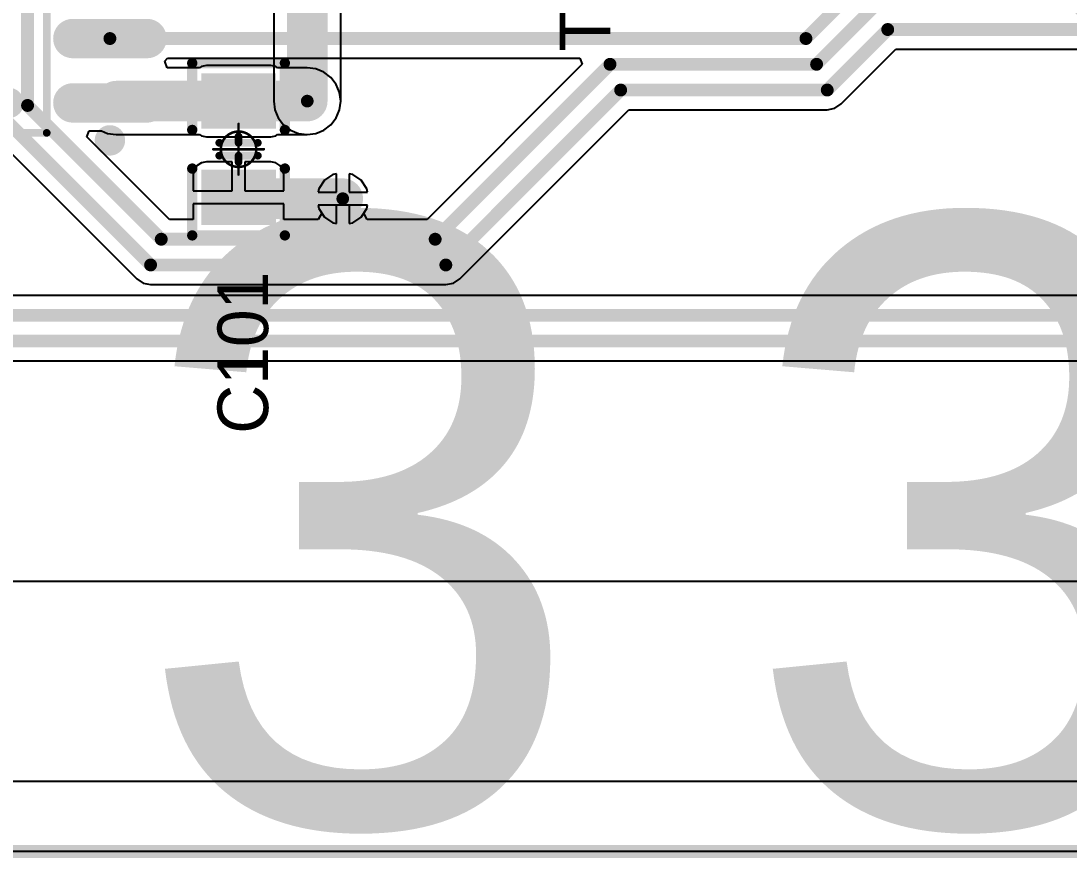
# Model space of a CAD drawing. Header units: millimetres. Extents: x 0.99 to 9.85, y 0.8 to 4.18.
# Drawn here: x 7.424 to 8.238, y 0.798 to 1.449 of the extents above; entities that cross this region are included whole.
import ezdxf

# ---------------------------------------------------------------- set-up
doc = ezdxf.new("R2010")
doc.units = ezdxf.units.MM
doc.header["$MEASUREMENT"] = 0
for name, color, linetype in [('BottomLayer', 5, 'Continuous'), ('BottomSolder', 6, 'Continuous'), ('Mechanical1', 6, 'Continuous'), ('Mechanical15', 56, 'Continuous'), ('MultiLayer', 9, 'Continuous'), ('PadHoleLayer', 156, 'Continuous'), ('TopLayer', 1, 'Continuous'), ('TopOverlay', 2, 'Continuous'), ('TopPaste', 8, 'Continuous'), ('TopSolder', 216, 'Continuous'), ('ViaHoleLayer', 16, 'Continuous')]:
    doc.layers.add(name, color=color, linetype=linetype)

# ---------------------------------------------------------------- blocks, each defined once
blk = doc.blocks.new('CR1220_A_69')
at = {"layer": 'BottomLayer'}
for points, const_width in [([(0.13927, 0, 1), (0.16781, 0, 1)], 0.02854), ([(-0.15256, 0, 1), (-0.13091, 0, 1)], 0.02165)]:
    blk.add_lwpolyline(points, format="xyb", close=True, dxfattribs=dict(at, const_width=const_width))
at = {"layer": 'BottomSolder'}
for points, const_width in [([(-0.15456, 0, 1), (-0.12891, 0, 1)], 0.02565), ([(0.13727, 0, 1), (0.16981, 0, 1)], 0.03254)]:
    blk.add_lwpolyline(points, format="xyb", close=True, dxfattribs=dict(at, const_width=const_width))
at = {"layer": 'Mechanical15', "const_width": 0.00197}
for points in [[(0, 0.01969), (0, -0.01969)], [(-0.01969, 0), (0.01969, 0)]]:
    blk.add_lwpolyline(points, dxfattribs=at)
at = {"layer": 'Mechanical15'}
for points, const_width in [([(-0.00049, 0.01969, 1), (0.00049, 0.01969, 1)], 0.000984), ([(0.01378, 0, 1), (-0.01378, 0, 1)], 0.00197), ([(-0.02018, 0, 1), (-0.01919, 0, 1)], 0.000984), ([(-0.01427, 0, 1), (-0.01329, 0, 1)], 0.000984), ([(0.01329, 0, 1), (0.01427, 0, 1)], 0.000984), ([(0.01919, 0, 1), (0.02018, 0, 1)], 0.000984), ([(-0.00049, -0.01969, 1), (0.00049, -0.01969, 1)], 0.000984)]:
    blk.add_lwpolyline(points, format="xyb", close=True, dxfattribs=dict(at, const_width=const_width))
at = {"layer": 'MultiLayer'}
for points, const_width in [([(0.13927, 0, 1), (0.16781, 0, 1)], 0.02854), ([(-0.15256, 0, 1), (-0.13091, 0, 1)], 0.02165)]:
    blk.add_lwpolyline(points, format="xyb", close=True, dxfattribs=dict(at, const_width=const_width))
at = {"layer": 'PadHoleLayer'}
for points, const_width in [([(0.13927, 0, 1), (0.16781, 0, 1)], 0.02854), ([(-0.15256, 0, 1), (-0.13091, 0, 1)], 0.02165)]:
    blk.add_lwpolyline(points, format="xyb", close=True, dxfattribs=dict(at, const_width=const_width))
at = {"layer": 'TopLayer'}
for points, const_width in [([(0.13927, 0, 1), (0.16781, 0, 1)], 0.02854), ([(-0.15256, 0, 1), (-0.13091, 0, 1)], 0.02165)]:
    blk.add_lwpolyline(points, format="xyb", close=True, dxfattribs=dict(at, const_width=const_width))
for points in [[(-0.41174, 0.04921), (-0.41174, -0.04921), (-0.25426, 0.04921), (-0.25426, -0.04921)], [(0.30126, 0.04921), (0.30126, -0.04921), (0.45874, 0.04921), (0.45874, -0.04921)]]:
    blk.add_solid(points, dxfattribs=at)
at = {"layer": 'TopOverlay', "const_width": 0.01}
for points in [[(0.17717, -0.23622, -2), (0.17717, 0.23622)], [(0.22293, 0.28293, -0.198912), (0.24, 0.29)], [(0.27586, 0.29, -0.414214), (0.31, 0.25586)], [(0.31, -0.25586, -0.414214), (0.27586, -0.29)], [(0.24, -0.29, -0.198912), (0.22293, -0.28293)]]:
    blk.add_lwpolyline(points, format="xyb", dxfattribs=at)
for points in [[(0.24, 0.29), (0.27586, 0.29)], [(0.22293, 0.28293), (0.19, 0.25)], [(0.31, 0.25586), (0.31, 0.12)], [(0.19, 0.25), (0.18, 0.24)], [(0.31, 0.12), (0.33, 0.07)], [(0.38, 0.12), (0.38, 0.08)], [(0.36, 0.1), (0.4, 0.1)], [(0.33, -0.07), (0.31, -0.12)], [(0.31, -0.12), (0.31, -0.25586)], [(0.18, -0.24), (0.19, -0.25)], [(0.19, -0.25), (0.22293, -0.28293)], [(0.24, -0.29), (0.27586, -0.29)]]:
    blk.add_lwpolyline(points, dxfattribs=at)
at = {"layer": 'TopOverlay', "const_width": 0.005}
for points in [[(0.2375, 0.29, 1), (0.2425, 0.29, 1)], [(0.2375, 0.29, 1), (0.2425, 0.29, 1)], [(0.27336, 0.29, 1), (0.27836, 0.29, 1)], [(0.27336, 0.29, 1), (0.27836, 0.29, 1)], [(0.22043, 0.28293, 1), (0.22543, 0.28293, 1)], [(0.22043, 0.28293, 1), (0.22543, 0.28293, 1)], [(0.3075, 0.25586, 1), (0.3125, 0.25586, 1)], [(0.3075, 0.25586, 1), (0.3125, 0.25586, 1)], [(0.1875, 0.25, 1), (0.1925, 0.25, 1)], [(0.1875, 0.25, 1), (0.1925, 0.25, 1)], [(0.1775, 0.24, 1), (0.1825, 0.24, 1)], [(0.17467, 0.23622, 1), (0.17967, 0.23622, 1)], [(0.3075, 0.12, 1), (0.3125, 0.12, 1)], [(0.3075, 0.12, 1), (0.3125, 0.12, 1)], [(0.3775, 0.12, 1), (0.3825, 0.12, 1)], [(0.3575, 0.1, 1), (0.3625, 0.1, 1)], [(0.3975, 0.1, 1), (0.4025, 0.1, 1)], [(0.3775, 0.08, 1), (0.3825, 0.08, 1)], [(0.3275, 0.07, 1), (0.3325, 0.07, 1)], [(0.3275, -0.07, 1), (0.3325, -0.07, 1)], [(0.3075, -0.12, 1), (0.3125, -0.12, 1)], [(0.3075, -0.12, 1), (0.3125, -0.12, 1)], [(0.17467, -0.23622, 1), (0.17967, -0.23622, 1)], [(0.1775, -0.24, 1), (0.1825, -0.24, 1)], [(0.1875, -0.25, 1), (0.1925, -0.25, 1)], [(0.1875, -0.25, 1), (0.1925, -0.25, 1)], [(0.3075, -0.25586, 1), (0.3125, -0.25586, 1)], [(0.3075, -0.25586, 1), (0.3125, -0.25586, 1)], [(0.22043, -0.28293, 1), (0.22543, -0.28293, 1)], [(0.22043, -0.28293, 1), (0.22543, -0.28293, 1)], [(0.2375, -0.29, 1), (0.2425, -0.29, 1)], [(0.2375, -0.29, 1), (0.2425, -0.29, 1)], [(0.27336, -0.29, 1), (0.27836, -0.29, 1)], [(0.27336, -0.29, 1), (0.27836, -0.29, 1)]]:
    blk.add_lwpolyline(points, format="xyb", close=True, dxfattribs=at)
at = {"layer": 'TopPaste'}
for points in [[(-0.41174, 0.04921), (-0.41174, -0.04921), (-0.25426, 0.04921), (-0.25426, -0.04921)], [(0.30126, 0.04921), (0.30126, -0.04921), (0.45874, 0.04921), (0.45874, -0.04921)]]:
    blk.add_solid(points, dxfattribs=at)
at = {"layer": 'TopSolder'}
for points, const_width in [([(-0.15456, 0, 1), (-0.12891, 0, 1)], 0.02565), ([(0.13727, 0, 1), (0.16981, 0, 1)], 0.03254)]:
    blk.add_lwpolyline(points, format="xyb", close=True, dxfattribs=dict(at, const_width=const_width))
for points in [[(-0.41574, 0.05321), (-0.41574, -0.05321), (-0.25026, 0.05321), (-0.25026, -0.05321)], [(0.29726, 0.05321), (0.29726, -0.05321), (0.46274, 0.05321), (0.46274, -0.05321)]]:
    blk.add_solid(points, dxfattribs=at)
blk = doc.blocks.new('C_0805_L_108')
at = {"layer": 'Mechanical15', "const_width": 0.00197}
for points in [[(0, -0.01969), (0, 0.01969)], [(0, -0.01969), (0, 0.01969)], [(0.01969, 0), (-0.01969, 0)], [(0.01969, 0), (-0.01969, 0)]]:
    blk.add_lwpolyline(points, dxfattribs=at)
at = {"layer": 'Mechanical15'}
for points, const_width in [([(-0.00049, 0.01969, 1), (0.00049, 0.01969, 1)], 0.000984), ([(-0.00049, 0.01969, 1), (0.00049, 0.01969, 1)], 0.000984), ([(0.01378, 0, 1), (-0.01378, 0, 1)], 0.00197), ([(0.01378, 0, 1), (-0.01378, 0, 1)], 0.00197), ([(-0.02018, 0, 1), (-0.01919, 0, 1)], 0.000984), ([(-0.02018, 0, 1), (-0.01919, 0, 1)], 0.000984), ([(-0.01427, 0, 1), (-0.01329, 0, 1)], 0.000984), ([(-0.01427, 0, 1), (-0.01329, 0, 1)], 0.000984), ([(0.01329, 0, 1), (0.01427, 0, 1)], 0.000984), ([(0.01329, 0, 1), (0.01427, 0, 1)], 0.000984), ([(0.01919, 0, 1), (0.02018, 0, 1)], 0.000984), ([(0.01919, 0, 1), (0.02018, 0, 1)], 0.000984), ([(-0.00049, -0.01969, 1), (0.00049, -0.01969, 1)], 0.000984), ([(-0.00049, -0.01969, 1), (0.00049, -0.01969, 1)], 0.000984)]:
    blk.add_lwpolyline(points, format="xyb", close=True, dxfattribs=dict(at, const_width=const_width))
at = {"layer": 'TopLayer'}
for points in [[(-0.0199, -0.025), (-0.0199, 0.025), (-0.0549, -0.025), (-0.0549, 0.025)], [(0.0549, -0.025), (0.0549, 0.025), (0.0199, -0.025), (0.0199, 0.025)]]:
    blk.add_solid(points, dxfattribs=at)
at = {"layer": 'TopOverlay'}
for points, const_width in [([(-0.06693, -0.036), (-0.06693, 0.036)], 0.008), ([(-0.015, 0.036), (-0.06693, 0.036)], 0.008), ([(0.06693, 0.036), (0.015, 0.036)], 0.008), ([(0.06693, -0.036), (0.06693, 0.036)], 0.008), ([(-0.005, -0.015), (-0.005, 0.015)], 0.006), ([(0.005, -0.015), (0.005, 0.015)], 0.006), ([(-0.005, 0), (-0.01, 0)], 0.006), ([(0.01, 0), (0.005, 0)], 0.006), ([(-0.015, -0.036), (-0.06693, -0.036)], 0.008), ([(0.06693, -0.036), (0.015, -0.036)], 0.008)]:
    blk.add_lwpolyline(points, dxfattribs=dict(at, const_width=const_width))
for points, const_width in [([(-0.06893, 0.036, 1), (-0.06493, 0.036, 1)], 0.004), ([(-0.06893, 0.036, 1), (-0.06493, 0.036, 1)], 0.004), ([(-0.017, 0.036, 1), (-0.013, 0.036, 1)], 0.004), ([(0.013, 0.036, 1), (0.017, 0.036, 1)], 0.004), ([(0.06493, 0.036, 1), (0.06893, 0.036, 1)], 0.004), ([(0.06493, 0.036, 1), (0.06893, 0.036, 1)], 0.004), ([(-0.0065, 0.015, 1), (-0.0035, 0.015, 1)], 0.003), ([(0.0035, 0.015, 1), (0.0065, 0.015, 1)], 0.003), ([(-0.0115, 0, 1), (-0.0085, 0, 1)], 0.003), ([(-0.0065, 0, 1), (-0.0035, 0, 1)], 0.003), ([(0.0035, 0, 1), (0.0065, 0, 1)], 0.003), ([(0.0085, 0, 1), (0.0115, 0, 1)], 0.003), ([(-0.0065, -0.015, 1), (-0.0035, -0.015, 1)], 0.003), ([(0.0035, -0.015, 1), (0.0065, -0.015, 1)], 0.003), ([(-0.06893, -0.036, 1), (-0.06493, -0.036, 1)], 0.004), ([(-0.06893, -0.036, 1), (-0.06493, -0.036, 1)], 0.004), ([(-0.017, -0.036, 1), (-0.013, -0.036, 1)], 0.004), ([(0.013, -0.036, 1), (0.017, -0.036, 1)], 0.004), ([(0.06493, -0.036, 1), (0.06893, -0.036, 1)], 0.004), ([(0.06493, -0.036, 1), (0.06893, -0.036, 1)], 0.004)]:
    blk.add_lwpolyline(points, format="xyb", close=True, dxfattribs=dict(at, const_width=const_width))
at = {"layer": 'TopPaste'}
for points in [[(-0.0199, -0.025), (-0.0199, 0.025), (-0.0549, -0.025), (-0.0549, 0.025)], [(0.0549, -0.025), (0.0549, 0.025), (0.0199, -0.025), (0.0199, 0.025)]]:
    blk.add_solid(points, dxfattribs=at)
at = {"layer": 'TopSolder'}
for points in [[(-0.0159, -0.029), (-0.0159, 0.029), (-0.0589, -0.029), (-0.0589, 0.029)], [(0.0589, -0.029), (0.0589, 0.029), (0.0159, -0.029), (0.0159, 0.029)]]:
    blk.add_solid(points, dxfattribs=at)
blk = doc.blocks.new('TXS0104E_112')
at = {"layer": 'Mechanical15'}
for points, const_width in [([(-0.14409, -0.13386, 1), (-0.15591, -0.13386, 1)], 0.01181), ([(-0.15886, -0.13386, 1), (-0.15296, -0.13386, 1)], 0.00591), ([(-0.14704, -0.13386, 1), (-0.14114, -0.13386, 1)], 0.00591)]:
    blk.add_lwpolyline(points, format="xyb", close=True, dxfattribs=dict(at, const_width=const_width))
at = {"layer": 'TopLayer', "const_width": 0.0226}
for points in [[(-0.15, 0.13783), (-0.15, 0.0802)], [(-0.1, 0.13783), (-0.1, 0.0802)], [(-0.05, 0.13783), (-0.05, 0.0802)], [(0, 0.13783), (0, 0.0802)], [(0.05, 0.13783), (0.05, 0.0802)], [(0.1, 0.13783), (0.1, 0.0802)], [(0.15, 0.13783), (0.15, 0.0802)], [(-0.15, -0.0802), (-0.15, -0.13784)], [(-0.1, -0.0802), (-0.1, -0.13784)], [(-0.05, -0.0802), (-0.05, -0.13784)], [(0, -0.0802), (0, -0.13784)], [(0.05, -0.0802), (0.05, -0.13784)], [(0.1, -0.0802), (0.1, -0.13784)], [(0.15, -0.0802), (0.15, -0.13784)]]:
    blk.add_lwpolyline(points, dxfattribs=at)
at = {"layer": 'TopLayer', "const_width": 0.0113}
for points in [[(-0.15565, 0.13783, 1), (-0.14435, 0.13783, 1)], [(-0.10565, 0.13783, 1), (-0.09435, 0.13783, 1)], [(-0.05565, 0.13783, 1), (-0.04435, 0.13783, 1)], [(-0.00565, 0.13783, 1), (0.00565, 0.13783, 1)], [(0.04435, 0.13783, 1), (0.05565, 0.13783, 1)], [(0.09435, 0.13783, 1), (0.10565, 0.13783, 1)], [(0.14435, 0.13783, 1), (0.15565, 0.13783, 1)], [(-0.15565, 0.0802, 1), (-0.14435, 0.0802, 1)], [(-0.10565, 0.0802, 1), (-0.09435, 0.0802, 1)], [(-0.05565, 0.0802, 1), (-0.04435, 0.0802, 1)], [(-0.00565, 0.0802, 1), (0.00565, 0.0802, 1)], [(0.04435, 0.0802, 1), (0.05565, 0.0802, 1)], [(0.09435, 0.0802, 1), (0.10565, 0.0802, 1)], [(0.14435, 0.0802, 1), (0.15565, 0.0802, 1)], [(-0.15565, -0.0802, 1), (-0.14435, -0.0802, 1)], [(-0.10565, -0.0802, 1), (-0.09435, -0.0802, 1)], [(-0.05565, -0.0802, 1), (-0.04435, -0.0802, 1)], [(-0.00565, -0.0802, 1), (0.00565, -0.0802, 1)], [(0.04435, -0.0802, 1), (0.05565, -0.0802, 1)], [(0.09435, -0.0802, 1), (0.10565, -0.0802, 1)], [(0.14435, -0.0802, 1), (0.15565, -0.0802, 1)], [(-0.15565, -0.13784, 1), (-0.14435, -0.13784, 1)], [(-0.10565, -0.13784, 1), (-0.09435, -0.13784, 1)], [(-0.05565, -0.13784, 1), (-0.04435, -0.13784, 1)], [(-0.00565, -0.13784, 1), (0.00565, -0.13784, 1)], [(0.04435, -0.13784, 1), (0.05565, -0.13784, 1)], [(0.09435, -0.13784, 1), (0.10565, -0.13784, 1)], [(0.14435, -0.13784, 1), (0.15565, -0.13784, 1)]]:
    blk.add_lwpolyline(points, format="xyb", close=True, dxfattribs=at)
at = {"layer": 'TopOverlay', "const_width": 0.006}
for points in [[(-0.17328, 0.0599), (-0.17328, -0.0599)], [(-0.17328, 0.0599), (0.17328, 0.0599)], [(0.17328, 0.0599), (0.17328, -0.0599)], [(-0.17328, -0.0599), (0.17328, -0.0599)]]:
    blk.add_lwpolyline(points, dxfattribs=at)
at = {"layer": 'TopOverlay'}
for points, const_width in [([(-0.17478, 0.0599, 1), (-0.17178, 0.0599, 1)], 0.003), ([(-0.17478, 0.0599, 1), (-0.17178, 0.0599, 1)], 0.003), ([(0.17178, 0.0599, 1), (0.17478, 0.0599, 1)], 0.003), ([(0.17178, 0.0599, 1), (0.17478, 0.0599, 1)], 0.003), ([(-0.14409, -0.03028, 1), (-0.15591, -0.03028, 1)], 0.01181), ([(-0.15886, -0.03028, 1), (-0.15296, -0.03028, 1)], 0.00591), ([(-0.14704, -0.03028, 1), (-0.14114, -0.03028, 1)], 0.00591), ([(-0.17478, -0.0599, 1), (-0.17178, -0.0599, 1)], 0.003), ([(-0.17478, -0.0599, 1), (-0.17178, -0.0599, 1)], 0.003), ([(0.17178, -0.0599, 1), (0.17478, -0.0599, 1)], 0.003), ([(0.17178, -0.0599, 1), (0.17478, -0.0599, 1)], 0.003), ([(-0.1732, -0.10902, 1), (-0.18502, -0.10902, 1)], 0.01181), ([(-0.18797, -0.10902, 1), (-0.18207, -0.10902, 1)], 0.00591), ([(-0.17615, -0.10902, 1), (-0.17025, -0.10902, 1)], 0.00591)]:
    blk.add_lwpolyline(points, format="xyb", close=True, dxfattribs=dict(at, const_width=const_width))
at = {"layer": 'TopPaste', "const_width": 0.0226}
for points in [[(-0.15, 0.13783), (-0.15, 0.0802)], [(-0.1, 0.13783), (-0.1, 0.0802)], [(-0.05, 0.13783), (-0.05, 0.0802)], [(0, 0.13783), (0, 0.0802)], [(0.05, 0.13783), (0.05, 0.0802)], [(0.1, 0.13783), (0.1, 0.0802)], [(0.15, 0.13783), (0.15, 0.0802)], [(-0.15, -0.0802), (-0.15, -0.13784)], [(-0.1, -0.0802), (-0.1, -0.13784)], [(-0.05, -0.0802), (-0.05, -0.13784)], [(0, -0.0802), (0, -0.13784)], [(0.05, -0.0802), (0.05, -0.13784)], [(0.1, -0.0802), (0.1, -0.13784)], [(0.15, -0.0802), (0.15, -0.13784)]]:
    blk.add_lwpolyline(points, dxfattribs=at)
at = {"layer": 'TopPaste', "const_width": 0.0113}
for points in [[(-0.15565, 0.13783, 1), (-0.14435, 0.13783, 1)], [(-0.10565, 0.13783, 1), (-0.09435, 0.13783, 1)], [(-0.05565, 0.13783, 1), (-0.04435, 0.13783, 1)], [(-0.00565, 0.13783, 1), (0.00565, 0.13783, 1)], [(0.04435, 0.13783, 1), (0.05565, 0.13783, 1)], [(0.09435, 0.13783, 1), (0.10565, 0.13783, 1)], [(0.14435, 0.13783, 1), (0.15565, 0.13783, 1)], [(-0.15565, 0.0802, 1), (-0.14435, 0.0802, 1)], [(-0.10565, 0.0802, 1), (-0.09435, 0.0802, 1)], [(-0.05565, 0.0802, 1), (-0.04435, 0.0802, 1)], [(-0.00565, 0.0802, 1), (0.00565, 0.0802, 1)], [(0.04435, 0.0802, 1), (0.05565, 0.0802, 1)], [(0.09435, 0.0802, 1), (0.10565, 0.0802, 1)], [(0.14435, 0.0802, 1), (0.15565, 0.0802, 1)], [(-0.15565, -0.0802, 1), (-0.14435, -0.0802, 1)], [(-0.10565, -0.0802, 1), (-0.09435, -0.0802, 1)], [(-0.05565, -0.0802, 1), (-0.04435, -0.0802, 1)], [(-0.00565, -0.0802, 1), (0.00565, -0.0802, 1)], [(0.04435, -0.0802, 1), (0.05565, -0.0802, 1)], [(0.09435, -0.0802, 1), (0.10565, -0.0802, 1)], [(0.14435, -0.0802, 1), (0.15565, -0.0802, 1)], [(-0.15565, -0.13784, 1), (-0.14435, -0.13784, 1)], [(-0.10565, -0.13784, 1), (-0.09435, -0.13784, 1)], [(-0.05565, -0.13784, 1), (-0.04435, -0.13784, 1)], [(-0.00565, -0.13784, 1), (0.00565, -0.13784, 1)], [(0.04435, -0.13784, 1), (0.05565, -0.13784, 1)], [(0.09435, -0.13784, 1), (0.10565, -0.13784, 1)], [(0.14435, -0.13784, 1), (0.15565, -0.13784, 1)]]:
    blk.add_lwpolyline(points, format="xyb", close=True, dxfattribs=at)
at = {"layer": 'TopSolder', "const_width": 0.0306}
for points in [[(-0.15, 0.13783), (-0.15, 0.0802)], [(-0.1, 0.13783), (-0.1, 0.0802)], [(-0.05, 0.13783), (-0.05, 0.0802)], [(0, 0.13783), (0, 0.0802)], [(0.05, 0.13783), (0.05, 0.0802)], [(0.1, 0.13783), (0.1, 0.0802)], [(0.15, 0.13783), (0.15, 0.0802)], [(-0.15, -0.0802), (-0.15, -0.13784)], [(-0.1, -0.0802), (-0.1, -0.13784)], [(-0.05, -0.0802), (-0.05, -0.13784)], [(0, -0.0802), (0, -0.13784)], [(0.05, -0.0802), (0.05, -0.13784)], [(0.1, -0.0802), (0.1, -0.13784)], [(0.15, -0.0802), (0.15, -0.13784)]]:
    blk.add_lwpolyline(points, dxfattribs=at)
at = {"layer": 'TopSolder', "const_width": 0.0153}
for points in [[(-0.15765, 0.13783, 1), (-0.14235, 0.13783, 1)], [(-0.10765, 0.13783, 1), (-0.09235, 0.13783, 1)], [(-0.05765, 0.13783, 1), (-0.04235, 0.13783, 1)], [(-0.00765, 0.13783, 1), (0.00765, 0.13783, 1)], [(0.04235, 0.13783, 1), (0.05765, 0.13783, 1)], [(0.09235, 0.13783, 1), (0.10765, 0.13783, 1)], [(0.14235, 0.13783, 1), (0.15765, 0.13783, 1)], [(-0.15765, 0.0802, 1), (-0.14235, 0.0802, 1)], [(-0.10765, 0.0802, 1), (-0.09235, 0.0802, 1)], [(-0.05765, 0.0802, 1), (-0.04235, 0.0802, 1)], [(-0.00765, 0.0802, 1), (0.00765, 0.0802, 1)], [(0.04235, 0.0802, 1), (0.05765, 0.0802, 1)], [(0.09235, 0.0802, 1), (0.10765, 0.0802, 1)], [(0.14235, 0.0802, 1), (0.15765, 0.0802, 1)], [(-0.15765, -0.0802, 1), (-0.14235, -0.0802, 1)], [(-0.10765, -0.0802, 1), (-0.09235, -0.0802, 1)], [(-0.05765, -0.0802, 1), (-0.04235, -0.0802, 1)], [(-0.00765, -0.0802, 1), (0.00765, -0.0802, 1)], [(0.04235, -0.0802, 1), (0.05765, -0.0802, 1)], [(0.09235, -0.0802, 1), (0.10765, -0.0802, 1)], [(0.14235, -0.0802, 1), (0.15765, -0.0802, 1)], [(-0.15765, -0.13784, 1), (-0.14235, -0.13784, 1)], [(-0.10765, -0.13784, 1), (-0.09235, -0.13784, 1)], [(-0.05765, -0.13784, 1), (-0.04235, -0.13784, 1)], [(-0.00765, -0.13784, 1), (0.00765, -0.13784, 1)], [(0.04235, -0.13784, 1), (0.05765, -0.13784, 1)], [(0.09235, -0.13784, 1), (0.10765, -0.13784, 1)], [(0.14235, -0.13784, 1), (0.15765, -0.13784, 1)]]:
    blk.add_lwpolyline(points, format="xyb", close=True, dxfattribs=at)

msp = doc.modelspace()

# ---------------------------------------------------------------- linework, layer by layer
at = {"layer": 'BottomLayer'}
for p, q in [((7.62043, 1.7684), (7.62043, 1.3864)), ((7.67237, 1.3864), (7.67237, 1.7684)), ((7.62043, 1.3864), (7.62132, 1.37968)), ((7.67149, 1.37968), (7.67237, 1.3864)), ((7.62132, 1.37968), (7.62391, 1.37342)), ((7.6689, 1.37342), (7.67149, 1.37968)), ((7.62391, 1.37342), (7.62804, 1.36804)), ((7.66477, 1.36804), (7.6689, 1.37342)), ((7.62804, 1.36804), (7.63342, 1.36391)), ((7.63342, 1.36391), (7.63968, 1.36132)), ((7.63968, 1.36132), (7.6464, 1.36043)), ((7.6464, 1.36043), (7.65313, 1.36132)), ((7.65313, 1.36132), (7.65939, 1.36391)), ((7.65939, 1.36391), (7.66477, 1.36804)), ((7.66625, 1.32929), (7.65969, 1.32491)), ((7.669, 1.32984), (7.66625, 1.32929)), ((7.669, 1.3156), (7.669, 1.32984)), ((7.68174, 1.32929), (7.679, 1.32984)), ((7.679, 1.32984), (7.679, 1.3156)), ((7.6883, 1.32491), (7.68174, 1.32929)), ((7.65969, 1.32491), (7.65531, 1.31834)), ((7.69269, 1.31834), (7.6883, 1.32491)), ((7.65531, 1.31834), (7.65476, 1.3156)), ((7.65476, 1.3156), (7.669, 1.3156)), ((7.679, 1.3156), (7.69323, 1.3156)), ((7.69323, 1.3156), (7.69269, 1.31834)), ((7.669, 1.3056), (7.65476, 1.3056)), ((7.65476, 1.3056), (7.65531, 1.30286)), ((7.669, 1.29137), (7.669, 1.3056)), ((7.69323, 1.3056), (7.679, 1.3056)), ((7.679, 1.3056), (7.679, 1.29137)), ((7.69269, 1.30286), (7.69323, 1.3056)), ((7.65531, 1.30286), (7.65969, 1.2963)), ((7.65969, 1.2963), (7.66625, 1.29191)), ((7.68174, 1.29191), (7.6883, 1.2963)), ((7.6883, 1.2963), (7.69269, 1.30286)), ((7.66625, 1.29191), (7.669, 1.29137)), ((7.679, 1.29137), (7.68174, 1.29191)), ((9.57761, 0.80339), (1.001, 0.80339))]:
    msp.add_line(p, q, dxfattribs=at)
at = {"layer": 'BottomLayer', "const_width": 0.0315}
msp.add_lwpolyline([(7.6464, 1.3864), (7.6464, 1.7684)], dxfattribs=at)
at = {"layer": 'BottomLayer'}
for points, const_width in [([(7.63853, 1.3864, 1), (7.65428, 1.3864, 1)], 0.01575), ([(7.64148, 1.3864, 1), (7.65133, 1.3864, 1)], 0.00984), ([(7.66908, 1.3106, 1), (7.67892, 1.3106, 1)], 0.00984)]:
    msp.add_lwpolyline(points, format="xyb", close=True, dxfattribs=dict(at, const_width=const_width))
at = {"layer": 'BottomSolder', "const_width": 0.01384}
for points in [[(7.63948, 1.3864, 1), (7.65333, 1.3864, 1)], [(7.66708, 1.3106, 1), (7.68092, 1.3106, 1)]]:
    msp.add_lwpolyline(points, format="xyb", close=True, dxfattribs=at)
at = {"layer": 'Mechanical1', "const_width": 0.01}
msp.add_lwpolyline([(1, 0.80339), (9.57796, 0.80339)], dxfattribs=at)
at = {"layer": 'MultiLayer', "const_width": 0.00984}
for points in [[(7.64148, 1.3864, 1), (7.65133, 1.3864, 1)], [(7.66908, 1.3106, 1), (7.67892, 1.3106, 1)]]:
    msp.add_lwpolyline(points, format="xyb", close=True, dxfattribs=at)
at = {"layer": 'TopLayer'}
for p, q in [((8.06138, 1.38419), (8.1039, 1.42671)), ((8.1039, 1.42671), (8.86067, 1.42671)), ((7.5356, 1.41738), (7.53786, 1.41971)), ((7.53786, 1.41971), (7.85826, 1.41971)), ((7.85826, 1.41971), (7.86017, 1.41509)), ((7.53759, 1.41237), (7.5356, 1.41738)), ((7.56267, 1.41237), (7.53759, 1.41237)), ((7.5641, 1.41332), (7.56267, 1.41237)), ((7.568, 1.4141), (7.5641, 1.41332)), ((7.618, 1.4141), (7.568, 1.4141)), ((7.6219, 1.41332), (7.618, 1.4141)), ((7.62332, 1.41237), (7.6219, 1.41332)), ((7.6464, 1.41237), (7.62332, 1.41237)), ((7.65313, 1.41149), (7.6464, 1.41237)), ((7.65939, 1.4089), (7.65313, 1.41149)), ((7.86017, 1.41509), (7.73948, 1.2944)), ((7.66477, 1.40477), (7.65939, 1.4089)), ((7.6689, 1.39939), (7.66477, 1.40477)), ((7.67149, 1.39313), (7.6689, 1.39939)), ((7.67237, 1.3864), (7.67149, 1.39313)), ((7.67149, 1.37968), (7.67237, 1.3864)), ((7.6689, 1.37342), (7.67149, 1.37968)), ((7.76492, 1.24829), (7.89633, 1.37971)), ((7.89633, 1.37971), (8.05057, 1.37971)), ((8.05057, 1.37971), (8.05642, 1.38087)), ((8.05642, 1.38087), (8.06138, 1.38419)), ((7.66477, 1.36804), (7.6689, 1.37342)), ((7.39819, 1.36391), (7.51381, 1.24829)), ((7.47497, 1.35866), (7.47688, 1.36328)), ((7.47688, 1.36328), (7.4865, 1.36328)), ((7.4865, 1.36328), (7.49124, 1.36132)), ((7.49124, 1.36132), (7.49796, 1.36043)), ((7.49796, 1.36043), (7.56267, 1.36043)), ((7.56267, 1.36043), (7.5641, 1.35949)), ((7.6219, 1.35949), (7.62332, 1.36043)), ((7.62332, 1.36043), (7.6464, 1.36043)), ((7.6464, 1.36043), (7.65313, 1.36132)), ((7.65313, 1.36132), (7.65939, 1.36391)), ((7.65939, 1.36391), (7.66477, 1.36804)), ((7.53924, 1.2944), (7.47497, 1.35866)), ((7.5641, 1.35949), (7.568, 1.35871)), ((7.568, 1.35871), (7.618, 1.35871)), ((7.618, 1.35871), (7.6219, 1.35949)), ((7.56079, 1.33631), (7.55858, 1.333)), ((7.5641, 1.33852), (7.56079, 1.33631)), ((7.568, 1.3393), (7.5641, 1.33852)), ((7.588, 1.3393), (7.568, 1.3393)), ((7.588, 1.3166), (7.588, 1.3393)), ((7.618, 1.3393), (7.598, 1.3393)), ((7.598, 1.3393), (7.598, 1.3166)), ((7.6219, 1.33852), (7.618, 1.3393)), ((7.62521, 1.33631), (7.6219, 1.33852)), ((7.62742, 1.333), (7.62521, 1.33631)), ((7.55858, 1.333), (7.5578, 1.3291)), ((7.5578, 1.3291), (7.5578, 1.3166)), ((7.62819, 1.3291), (7.62742, 1.333)), ((7.62819, 1.3166), (7.62819, 1.3291)), ((7.66625, 1.32929), (7.65969, 1.32491)), ((7.669, 1.32984), (7.66625, 1.32929)), ((7.669, 1.3156), (7.669, 1.32984)), ((7.68174, 1.32929), (7.679, 1.32984)), ((7.679, 1.32984), (7.679, 1.3156)), ((7.6883, 1.32491), (7.68174, 1.32929)), ((7.65969, 1.32491), (7.65531, 1.31834)), ((7.69269, 1.31834), (7.6883, 1.32491)), ((7.5578, 1.3166), (7.588, 1.3166)), ((7.598, 1.3166), (7.62819, 1.3166)), ((7.65531, 1.31834), (7.65476, 1.3156)), ((7.65476, 1.3156), (7.669, 1.3156)), ((7.679, 1.3156), (7.69323, 1.3156)), ((7.69323, 1.3156), (7.69269, 1.31834)), ((7.62819, 1.3066), (7.5578, 1.3066)), ((7.5578, 1.3066), (7.5578, 1.2944)), ((7.62819, 1.2944), (7.62819, 1.3066)), ((7.69323, 1.3056), (7.65476, 1.3056)), ((7.65476, 1.3056), (7.65531, 1.30286)), ((7.69269, 1.30286), (7.69323, 1.3056)), ((7.65762, 1.2994), (7.65495, 1.2944)), ((7.65531, 1.30286), (7.65762, 1.2994)), ((7.69037, 1.2994), (7.69269, 1.30286)), ((7.69305, 1.2944), (7.69037, 1.2994)), ((7.5578, 1.2944), (7.53924, 1.2944)), ((7.65495, 1.2944), (7.62819, 1.2944)), ((7.73948, 1.2944), (7.69305, 1.2944)), ((7.51381, 1.24829), (7.51877, 1.24497)), ((7.75995, 1.24497), (7.76492, 1.24829)), ((7.51877, 1.24497), (7.52462, 1.24381)), ((7.52462, 1.24381), (7.7541, 1.24381)), ((7.7541, 1.24381), (7.75995, 1.24497)), ((8.4047, 1.23529), (6.92199, 1.23529)), ((7.37272, 1.18471), (8.98767, 1.18471)), ((9.16339, 1.01333), (6.16597, 1.01333)), ((1.359, 0.85818), (9.16339, 0.85818)), ((9.57461, 0.80339), (1.001, 0.80339))]:
    msp.add_line(p, q, dxfattribs=at)
for points, const_width in [([(7.429, 1.38301), (7.429, 1.52)], 0.01), ([(8.034, 1.435), (8.087, 1.488)], 0.01), ([(8.04228, 1.415), (8.08928, 1.462)], 0.01), ([(8.05057, 1.395), (8.09757, 1.442)], 0.01), ([(8.09757, 1.442), (8.867, 1.442)], 0.01), ([(7.49302, 1.435), (8.034, 1.435)], 0.01), ([(7.74582, 1.2791), (7.88172, 1.415)], 0.01), ([(7.88172, 1.415), (8.04228, 1.415)], 0.01), ([(7.49796, 1.3864), (7.593, 1.3864)], 0.0315), ([(7.593, 1.3864), (7.6464, 1.3864)], 0.0315), ([(7.7541, 1.2591), (7.89, 1.395)], 0.01), ([(7.89, 1.395), (8.05057, 1.395)], 0.01), ([(7.429, 1.38301), (7.5329, 1.2791)], 0.01), ([(7.409, 1.37472), (7.52462, 1.2591)], 0.01), ([(7.594, 1.3106), (7.674, 1.3106)], 0.0315), ([(7.5329, 1.2791), (7.74582, 1.2791)], 0.01), ([(7.52462, 1.2591), (7.7541, 1.2591)], 0.01), ([(5.599, 1.22), (9.00228, 1.22)], 0.01), ([(5.566, 1.2), (8.994, 1.2)], 0.01)]:
    msp.add_lwpolyline(points, dxfattribs=dict(at, const_width=const_width))
for points, const_width in [([(8.09507, 1.442, 1), (8.10007, 1.442, 1)], 0.005), ([(8.09507, 1.442, 1), (8.10007, 1.442, 1)], 0.005), ([(7.49052, 1.435, 1), (7.49552, 1.435, 1)], 0.005), ([(8.0315, 1.435, 1), (8.0365, 1.435, 1)], 0.005), ([(8.0315, 1.435, 1), (8.0365, 1.435, 1)], 0.005), ([(7.87922, 1.415, 1), (7.88422, 1.415, 1)], 0.005), ([(7.87922, 1.415, 1), (7.88422, 1.415, 1)], 0.005), ([(8.03978, 1.415, 1), (8.04478, 1.415, 1)], 0.005), ([(8.03978, 1.415, 1), (8.04478, 1.415, 1)], 0.005), ([(7.49009, 1.3864, 1), (7.50584, 1.3864, 1)], 0.01575), ([(7.58512, 1.3864, 1), (7.60087, 1.3864, 1)], 0.01575), ([(7.58512, 1.3864, 1), (7.60087, 1.3864, 1)], 0.01575), ([(7.63853, 1.3864, 1), (7.65428, 1.3864, 1)], 0.01575), ([(7.64148, 1.3864, 1), (7.65133, 1.3864, 1)], 0.00984), ([(7.8875, 1.395, 1), (7.8925, 1.395, 1)], 0.005), ([(7.8875, 1.395, 1), (7.8925, 1.395, 1)], 0.005), ([(8.04807, 1.395, 1), (8.05307, 1.395, 1)], 0.005), ([(8.04807, 1.395, 1), (8.05307, 1.395, 1)], 0.005), ([(7.4265, 1.38301, 1), (7.4315, 1.38301, 1)], 0.005), ([(7.4265, 1.38301, 1), (7.4315, 1.38301, 1)], 0.005), ([(7.58612, 1.3106, 1), (7.60187, 1.3106, 1)], 0.01575), ([(7.66612, 1.3106, 1), (7.68187, 1.3106, 1)], 0.01575), ([(7.66908, 1.3106, 1), (7.67892, 1.3106, 1)], 0.00984), ([(7.5304, 1.2791, 1), (7.5354, 1.2791, 1)], 0.005), ([(7.5304, 1.2791, 1), (7.5354, 1.2791, 1)], 0.005), ([(7.74332, 1.2791, 1), (7.74832, 1.2791, 1)], 0.005), ([(7.74332, 1.2791, 1), (7.74832, 1.2791, 1)], 0.005), ([(7.52212, 1.2591, 1), (7.52712, 1.2591, 1)], 0.005), ([(7.52212, 1.2591, 1), (7.52712, 1.2591, 1)], 0.005), ([(7.7516, 1.2591, 1), (7.7566, 1.2591, 1)], 0.005), ([(7.7516, 1.2591, 1), (7.7566, 1.2591, 1)], 0.005)]:
    msp.add_lwpolyline(points, format="xyb", close=True, dxfattribs=dict(at, const_width=const_width))
at = {"layer": 'TopSolder', "const_width": 0.01384}
for points in [[(7.63948, 1.3864, 1), (7.65333, 1.3864, 1)], [(7.66708, 1.3106, 1), (7.68092, 1.3106, 1)]]:
    msp.add_lwpolyline(points, format="xyb", close=True, dxfattribs=at)
at = {"layer": 'ViaHoleLayer', "const_width": 0.00492}
for points in [[(7.64394, 1.3864, 1), (7.64887, 1.3864, 1)], [(7.67154, 1.3106, 1), (7.67646, 1.3106, 1)]]:
    msp.add_lwpolyline(points, format="xyb", close=True, dxfattribs=at)

# ---------------------------------------------------------------- block references
for name, p, rotation in [('CR1220_A_69', (8.463, 1.659), 90), ('TXS0104E_112', (7.384, 1.535), 90), ('C_0805_L_108', (7.593, 1.349), 270)]:
    msp.add_blockref(name, p, dxfattribs=dict(rotation=rotation))

# ---------------------------------------------------------------- texts
at = {"layer": 'TopLayer'}
for p in [(7.51173, 0.824), (7.98417, 0.824)]:
    msp.add_text('3', height=0.47244, dxfattribs=at).set_placement(p)
at = {"layer": 'TopOverlay'}
for s, p in [('TS_POWER_1', (7.882, 1.425)), ('C101', (7.616, 1.128))]:
    msp.add_text(s, height=0.03937, rotation=90, dxfattribs=at).set_placement(p)
at = {"layer": 'TopSolder'}
for p in [(7.51173, 0.824), (7.98417, 0.824)]:
    msp.add_text('3', height=0.47244, dxfattribs=at).set_placement(p)

doc.saveas('drawing.dxf')
